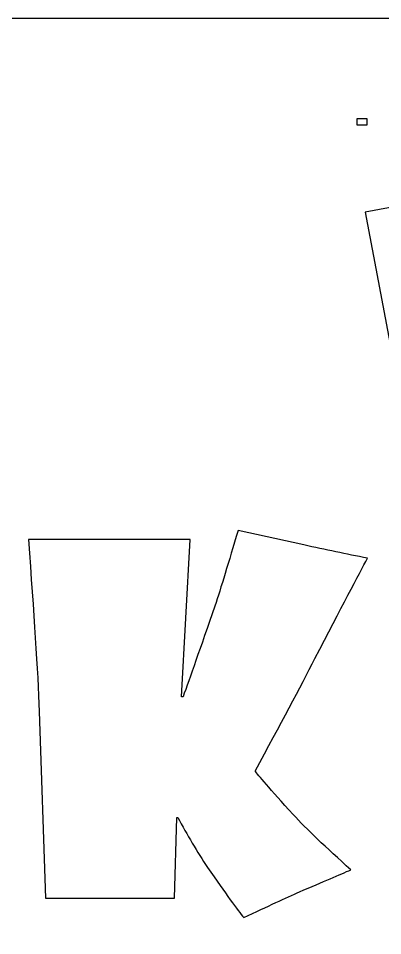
# Model space of a CAD drawing. Header units: centimetres. Extents: x -25 to 25, y -32.5 to 32.5.
# Drawn here: x 13.85 to 17.62, y 23 to 32.5 of the extents above; entities that cross this region are included whole.
import ezdxf

# ---------------------------------------------------------------- set-up
doc = ezdxf.new("R2010")
doc.units = ezdxf.units.CM
doc.header["$MEASUREMENT"] = 0
doc.header["$XCLIPFRAME"] = 0
doc.layers.add('Capa 1', color=7, linetype='Continuous')
picture_1 = doc.add_image_def('image1.jpg', size_in_pixel=(515, 360))

msp = doc.modelspace()

# ---------------------------------------------------------------- linework, layer by layer
at = {"layer": 'Capa 1', "color": 254}
msp.add_lwpolyline([(-25, -32.5), (25, -32.5), (25, 32.5), (-25, 32.5), (-25, -32.5)], close=True, dxfattribs=at)
at = {"layer": 'Capa 1', "color": 91}
msp.add_open_spline([(23.3666, 27.78563), (23.3666, 27.78563), (23.36028, 27.70825), (23.36028, 27.70825), (23.36028, 27.70825), (23.34414, 27.51054), (23.27817, 27.20733), (23.04373, 27.17285), (23.04373, 27.17285), (22.89892, 27.15155), (22.77905, 27.24883), (22.69339, 27.35357), (22.69339, 27.35357), (22.64534, 27.41232), (22.59877, 27.48215), (22.56238, 27.54914), (22.56238, 27.54914), (22.56238, 27.54914), (22.52253, 27.62245), (22.52253, 27.62245), (22.52253, 27.62245), (22.52253, 27.62245), (21.75055, 28.30142), (21.75055, 28.30142), (21.75055, 28.30142), (21.75055, 28.30142), (18.23803, 27.63774), (18.23803, 27.63774), (18.23803, 27.63774), (18.23803, 27.63774), (18.18623, 27.65603), (18.18623, 27.65603), (18.18623, 27.65603), (18.17405, 27.66033), (18.16205, 27.66515), (18.15028, 27.67047), (18.15028, 27.67047), (18.0798, 27.70233), (18.01987, 27.75123), (17.97266, 27.81226), (17.97266, 27.81226), (17.97266, 27.81226), (17.94266, 27.85104), (17.94266, 27.85104), (17.94266, 27.85104), (17.94266, 27.85104), (17.44328, 30.49425), (17.44328, 30.49425), (17.44328, 30.49425), (17.44328, 30.49425), (18.59508, 30.70585), (18.59508, 30.70585), (18.59508, 30.70585), (18.59508, 30.70585), (18.62046, 30.70035), (18.62046, 30.70035), (18.62046, 30.70035), (18.62046, 30.70035), (18.64348, 30.71474), (18.64348, 30.71474), (18.64348, 30.71474), (18.64348, 30.71474), (21.30492, 31.20368), (21.30492, 31.20368), (21.30492, 31.20368), (21.30492, 31.20368), (21.30744, 31.20393), (21.30744, 31.20393), (21.30744, 31.20393), (21.30744, 31.20393), (22.73622, 31.48072), (22.73622, 31.48072), (22.73622, 31.48072), (23.0834, 31.54797), (23.42105, 31.3199), (23.48831, 30.97273), (23.48831, 30.97273), (23.48831, 30.97273), (23.54155, 30.69795), (23.54155, 30.69795), (23.54155, 30.69795), (23.55526, 30.6272), (23.55692, 30.55492), (23.54664, 30.48412), (23.54664, 30.48412), (23.58262, 30.42228), (23.60805, 30.35468), (23.62179, 30.2838), (23.62179, 30.2838), (23.62179, 30.2838), (23.90047, 28.84528), (23.90047, 28.84528), (23.90047, 28.84528), (23.90047, 28.84528), (23.3666, 27.78563), (23.3666, 27.78563)], degree=3, knots=[0, 0, 0, 0, 0.04, 0.04, 0.04, 0.04, 0.08, 0.08, 0.08, 0.08, 0.12, 0.12, 0.12, 0.12, 0.16, 0.16, 0.16, 0.16, 0.2, 0.2, 0.2, 0.2, 0.24, 0.24, 0.24, 0.24, 0.28, 0.28, 0.28, 0.28, 0.32, 0.32, 0.32, 0.32, 0.36, 0.36, 0.36, 0.36, 0.4, 0.4, 0.4, 0.4, 0.44, 0.44, 0.44, 0.44, 0.48, 0.48, 0.48, 0.48, 0.52, 0.52, 0.52, 0.52, 0.56, 0.56, 0.56, 0.56, 0.6, 0.6, 0.6, 0.6, 0.64, 0.64, 0.64, 0.64, 0.68, 0.68, 0.68, 0.68, 0.72, 0.72, 0.72, 0.72, 0.76, 0.76, 0.76, 0.76, 0.8, 0.8, 0.8, 0.8, 0.84, 0.84, 0.84, 0.84, 0.88, 0.88, 0.88, 0.88, 0.92, 0.92, 0.92, 0.92, 1, 1, 1, 1], dxfattribs=at)
at = {"layer": 'Capa 1', "color": 250}
msp.add_open_spline([(17.46627, 26.91045), (17.37803, 26.74634), (17.1966, 26.39997), (16.92198, 25.87135), (16.92198, 25.87135), (16.77272, 25.58024), (16.56655, 25.19264), (16.30347, 24.70691), (16.30347, 24.70691), (16.32657, 24.67145), (16.45686, 24.52135), (16.69602, 24.25746), (16.69602, 24.25746), (16.83622, 24.10737), (17.03496, 23.91604), (17.29309, 23.68431), (17.29309, 23.68431), (17.18506, 23.6373), (17.00857, 23.56225), (16.76282, 23.45752), (16.76282, 23.45752), (16.62592, 23.39649), (16.43295, 23.3066), (16.18472, 23.1895), (16.18472, 23.1895), (16.12369, 23.26372), (15.99834, 23.4369), (15.80784, 23.70905), (15.80784, 23.70905), (15.70146, 23.87151), (15.5992, 24.04469), (15.50024, 24.22777), (15.50024, 24.22777), (15.50024, 24.22777), (15.49117, 24.22777), (15.49117, 24.22777), (15.49117, 24.22777), (15.49117, 24.22777), (15.46725, 23.39237), (15.46725, 23.39237), (15.46725, 23.39237), (15.46725, 23.39237), (14.13127, 23.39237), (14.13127, 23.39237), (14.13127, 23.39237), (14.13127, 23.39237), (14.06612, 25.32294), (14.06612, 25.32294), (14.06612, 25.32294), (14.0488, 25.74518), (14.01087, 26.33812), (13.95314, 27.10342), (13.95314, 27.10342), (13.95314, 27.10342), (15.63054, 27.10342), (15.63054, 27.10342), (15.63054, 27.10342), (15.63054, 27.10342), (15.53817, 25.47468), (15.53817, 25.47468), (15.53817, 25.47468), (15.53817, 25.47468), (15.55549, 25.47468), (15.55549, 25.47468), (15.55549, 25.47468), (15.62394, 25.66518), (15.73362, 25.97856), (15.88536, 26.41482), (15.88536, 26.41482), (15.94721, 26.60449), (16.02721, 26.86592), (16.12534, 27.19744), (16.12534, 27.19744), (16.12534, 27.19744), (16.80653, 27.04817), (16.80653, 27.04817), (16.80653, 27.04817), (17.02837, 26.99951), (17.24773, 26.95416), (17.46627, 26.91045)], degree=3, knots=[0, 0, 0, 0, 0.047619, 0.047619, 0.047619, 0.047619, 0.0952381, 0.0952381, 0.0952381, 0.0952381, 0.1428571, 0.1428571, 0.1428571, 0.1428571, 0.1904762, 0.1904762, 0.1904762, 0.1904762, 0.2380952, 0.2380952, 0.2380952, 0.2380952, 0.2857143, 0.2857143, 0.2857143, 0.2857143, 0.3333333, 0.3333333, 0.3333333, 0.3333333, 0.3809524, 0.3809524, 0.3809524, 0.3809524, 0.4285714, 0.4285714, 0.4285714, 0.4285714, 0.4761905, 0.4761905, 0.4761905, 0.4761905, 0.5238095, 0.5238095, 0.5238095, 0.5238095, 0.5714286, 0.5714286, 0.5714286, 0.5714286, 0.6190476, 0.6190476, 0.6190476, 0.6190476, 0.6666667, 0.6666667, 0.6666667, 0.6666667, 0.7142857, 0.7142857, 0.7142857, 0.7142857, 0.7619048, 0.7619048, 0.7619048, 0.7619048, 0.8095238, 0.8095238, 0.8095238, 0.8095238, 0.8571429, 0.8571429, 0.8571429, 0.8571429, 0.9047619, 0.9047619, 0.9047619, 0.9047619, 1, 1, 1, 1], dxfattribs=at)

# ---------------------------------------------------------------- pictures from other files: only their frames are drawn
image = msp.add_image(picture_1, insert=(17.11656, 26.84407), size_in_units=(7.15278, 5), dxfattribs=at)
image.set_boundary_path([(17.1166, 26.844), (24.2776, 31.8507)])
image.dxf.flags = 3

doc.saveas('drawing.dxf')
